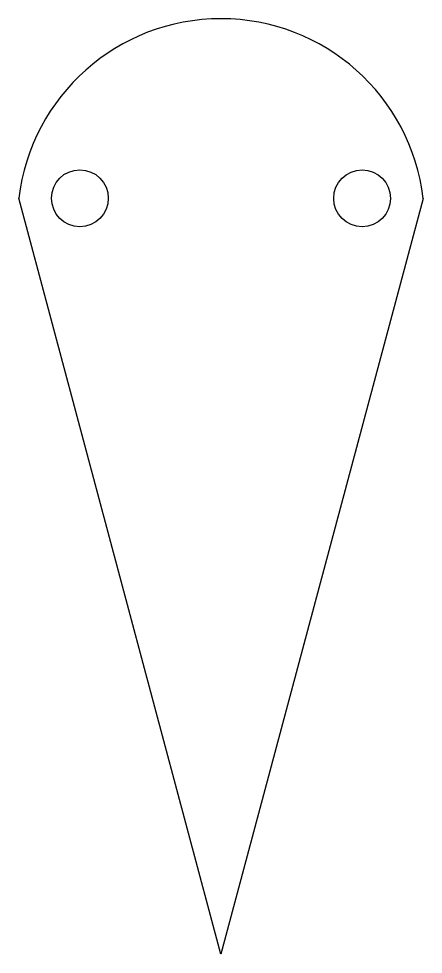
# Model space of a CAD drawing. Extents: x 16.8 to 59.9, y -59.1 to 40.2.
import ezdxf

# ---------------------------------------------------------------- set-up
doc = ezdxf.new("R2010")
doc.units = 0
doc.header["$MEASUREMENT"] = 0
doc.layers.add('VISIBLE', color=7, linetype='CONTINUOUS')

msp = doc.modelspace()

# ---------------------------------------------------------------- linework, layer by layer
at = {"layer": 'VISIBLE'}
for p, q in [((38.313, -59.14), (16.844, 21.158)), ((59.851, 21.14), (38.313, -59.14))]:
    msp.add_line(p, q, dxfattribs=at)
for centre in [(23.347, 21.161), (53.347, 21.148)]:
    msp.add_circle(centre, 3.023, dxfattribs=at)
msp.add_arc((38.346, 18.574), 21.657, 6.80466, 173.14558, dxfattribs=at)

doc.saveas('drawing.dxf')
